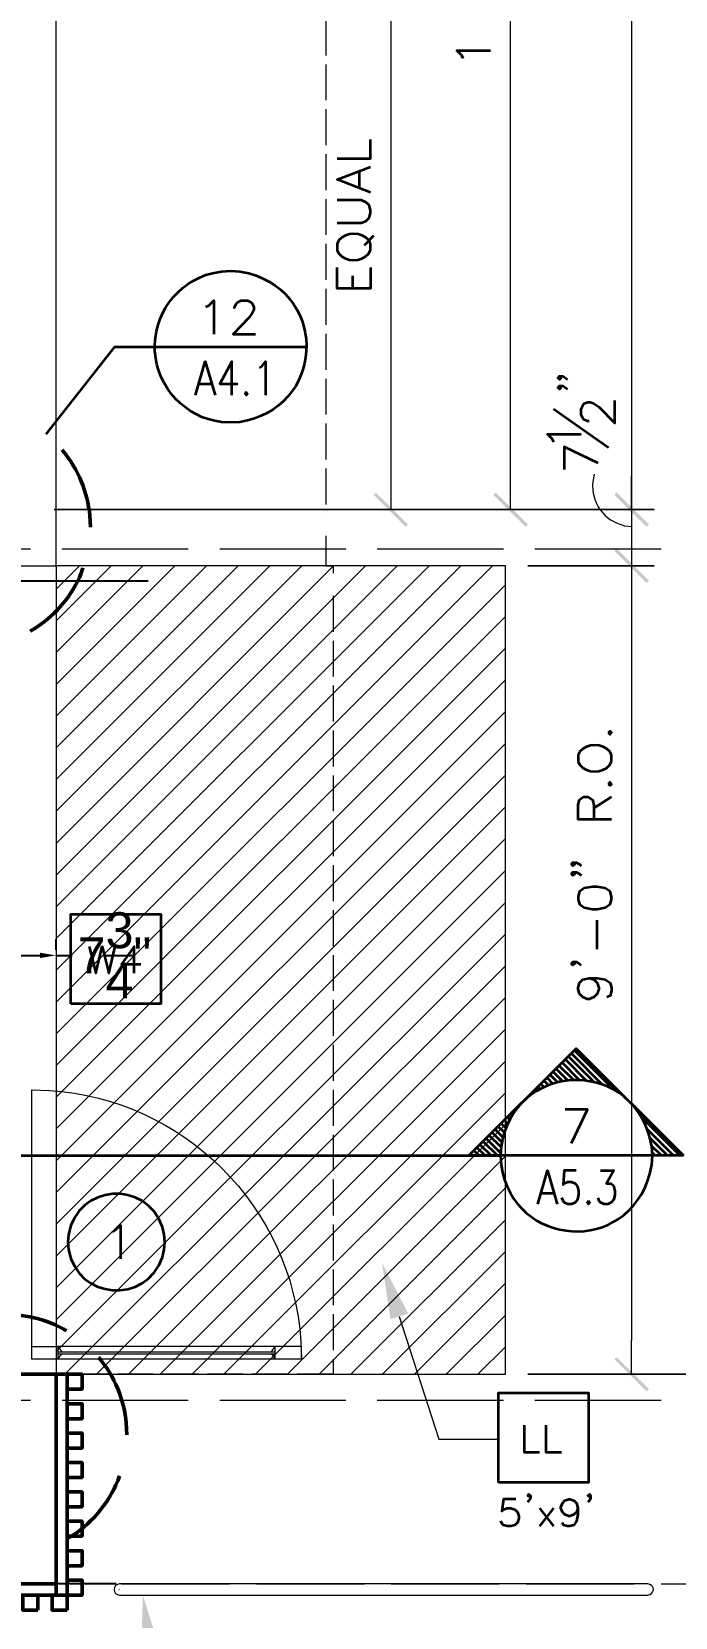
# Model space of a CAD drawing. Header units: inches. Extents: x 5 to 516, y -193 to 129.
# Drawn here: x 270.81 to 277.97, y 37.44 to 55.1 of the extents above; entities that cross this region are included whole.
import ezdxf

# ---------------------------------------------------------------- set-up
doc = ezdxf.new("R2010")
doc.units = ezdxf.units.IN
doc.header["$MEASUREMENT"] = 0
doc.linetypes.add('PDF_IMPORT', pattern=[1, 0.8, -0.2])
for name, color, linetype in [('Highlight', 210, 'Continuous'), ('PDF2_Geometry', 7, 'Continuous'), ('PDF2_Solid Fills', 7, 'Continuous')]:
    doc.layers.add(name, color=color, linetype=linetype)
doc.styles.get("Standard").update_dxf_attribs({"font": 'arial.ttf'})
doc.dimstyles.get("Standard").update_dxf_attribs({"dimtxt": 0.4, "dimasz": 0.18, "dimexe": 0.18, "dimexo": 0.0625, "dimgap": 0.09, "dimtad": 0, "dimtih": 1, "dimtoh": 1, "dimdec": 4, "dimlfac": 12, "dimzin": 0, "dimdsep": 46, "dimlunit": 4, "dimtxsty": 'Standard', "dimcen": 0.09, "dimadec": 3, "dimazin": 0, "dimtfac": 1, "dimtdec": 4, "dimtofl": 0, "dimtmove": 0, "dimatfit": 3, "dimfxl": 1, "dimtolj": 1, "dimtzin": 0, "dimarcsym": 0})

# ---------------------------------------------------------------- blocks, each defined once
blk = doc.blocks.new('*D78')
at = {"layer": 'Defpoints', "color": 0, "transparency": 16777216}
for p in [(270.432, 44.813), (271.079, 44.813), (271.079, 44.813)]:
    blk.add_point(p, dxfattribs=at)
at = {"layer": 'Highlight', "color": 0, "lineweight": -2, "transparency": 16777216}
for p, q in [((270.432, 44.876), (270.432, 44.993)), ((271.079, 44.876), (271.079, 44.993)), ((270.612, 44.813), (270.899, 44.813)), ((271.079, 44.813), (271.259, 44.813))]:
    blk.add_line(p, q, dxfattribs=at)
at = {"layer": 'Highlight', "color": 0, "transparency": 16777216}
for points in [[(270.612, 44.843), (270.612, 44.783), (270.432, 44.813)], [(270.899, 44.843), (270.899, 44.783), (271.079, 44.813)]]:
    blk.add_solid(points, dxfattribs=at)
at = {"layer": 'Highlight', "color": 0, "transparency": 16777216, "insert": (271.729, 44.813), "char_height": 0.4, "attachment_point": 5}
blk.add_mtext('\\A1;7{\\H1x;\\S3/4;}"', dxfattribs=at)
blk = doc.blocks.new('*D95')
at = {"layer": 'Defpoints', "color": 0, "transparency": 16777216}
for p in [(253.136, 38.983), (253.136, 38.983), (271.809, 37.817)]:
    blk.add_point(p, dxfattribs=at)
at = {"layer": 'Highlight', "color": 0, "lineweight": -2, "transparency": 16777216}
for p, q in [((253.199, 38.983), (253.316, 38.983)), ((253.136, 38.803), (253.136, 38.691)), ((253.136, 37.997), (253.136, 38.109)), ((271.746, 37.817), (252.956, 37.817))]:
    blk.add_line(p, q, dxfattribs=at)
at = {"layer": 'Highlight', "color": 0, "transparency": 16777216}
for points in [[(253.106, 38.803), (253.166, 38.803), (253.136, 38.983)], [(253.106, 37.997), (253.166, 37.997), (253.136, 37.817)]]:
    blk.add_solid(points, dxfattribs=at)
at = {"layer": 'Highlight', "color": 0, "transparency": 16777216, "insert": (253.136, 38.4), "char_height": 0.4, "attachment_point": 5}
blk.add_mtext('\\A1;1\'-2"', dxfattribs=at)

msp = doc.modelspace()

# ---------------------------------------------------------------- hatches: boundary and pattern name
at = {"layer": 'PDF2_Solid Fills', "transparency": 33554559}
for points in [[(277.3153501, 49.9667487), (277.2886835, 49.940082), (277.6753502, 49.610082)], [(277.6753512, 49.610083), (277.2886845, 49.9400831), (277.6486846, 49.5834164)], [(277.2886858, 49.3167479), (277.6486835, 48.956749), (277.6753502, 48.9834157), (277.3153524, 49.3434146)]]:
    msp.add_hatch(color=256, dxfattribs=at).paths.add_polyline_path(points)

# ---------------------------------------------------------------- linework, layer by layer
at = {"layer": 'Highlight'}
msp.add_line((268.1420163, 48.9834146), (272.1029178, 48.9834146), dxfattribs=at)
at = {"layer": 'PDF2_Geometry', "linetype": 'PDF_IMPORT', "lineweight": 15, "ltscale": 0.5}
for points in [[(274.0786843, 86.2334209), (274.0786843, 49.7334146)], [(274.1620177, 48.8167479), (274.1620177, 40.1500805), (271.0786841, 40.1500805)]]:
    msp.add_lwpolyline(points, dxfattribs=at)
at = {"layer": 'PDF2_Geometry', "lineweight": 15}
for points in [[(270.4320165, 49.1300812), (270.4386832, 49.1367479), (270.4386832, 49.1434146), (270.4320165, 49.1500812), (270.8086832, 49.1500812), (271.0786832, 49.1500812), (271.0786832, 76.8167501)], [(277.4820168, 76.443415), (277.4820168, 49.7767462)], [(276.1353506, 50.1500813), (276.1353506, 63.1100823)], [(274.8020171, 55.6100818), (274.8020171, 55.9834151), (274.8020171, 49.7767479)], [(276.1353506, 49.7767496), (276.1353506, 50.150083)], [(277.0653501, 50.1700839), (277.0486834, 50.0867506)], [(277.4820168, 49.7767496), (277.4820168, 50.150083)], [(277.4820168, 50.1500813), (277.4820168, 48.4000812)], [(275.0520167, 49.7767496), (271.0586832, 49.7767496), (277.7320173, 49.7767496), (271.0586832, 49.7767496), (276.3853502, 49.7767496)], [(274.0786843, 49.4834146), (274.0786843, 49.1500812), (274.1620177, 49.1500812), (274.1620177, 49.0667479)], [(277.4020168, 49.5967505), (277.4820168, 49.5867505)], [(277.4820168, 49.1500812), (277.4820168, 48.7734146)], [(277.4820168, 48.7734163), (277.4820168, 40.5234157)], [(274.8953501, 40.7934149), (275.3353501, 39.4267481), (276.0020168, 39.4267481)], [(273.4753501, 40.4000805), (273.5153501, 40.4600806)], [(273.5153519, 40.3167472), (273.5153519, 40.4600806)], [(277.4820168, 40.1500805), (277.4820168, 40.5234139)], [(271.098685, 40.4000805), (273.5153519, 40.4000805)], [(271.098685, 40.3767482), (273.5153519, 40.3767482)], [(273.8086852, 40.3167472), (271.098685, 40.3167472), (271.1420183, 40.3767472)], [(273.4753501, 40.3767482), (273.5153501, 40.3167482)], [(277.732018, 40.1500805), (276.3286845, 40.1500805), (279.1786847, 40.1500805), (276.3286845, 40.1500805)], [(277.662018, 37.816747), (271.7853509, 37.816747), (271.7620176, 37.8100803), (271.7420176, 37.796747), (271.7286842, 37.776747), (271.7253509, 37.7534137), (271.7286842, 37.7300803), (271.7420176, 37.7100803), (271.7620176, 37.696747), (271.7853509, 37.6900803)], [(277.6853513, 37.8100821), (277.662018, 37.8167488)], [(271.7853509, 37.7534162), (271.7853509, 37.7567496)], [(271.7853509, 37.6900821), (277.662018, 37.6900821), (277.6853513, 37.6967488)]]:
    msp.add_lwpolyline(points, dxfattribs=at)
at = {"layer": 'PDF2_Geometry', "lineweight": 35}
for points in [[(275.6086849, 54.8000824), (275.5920183, 54.8334157), (275.5386849, 54.8867491), (275.9120183, 54.8867491)], [(274.205351, 53.683417), (274.5786843, 53.683417), (274.5786843, 53.8967503)], [(274.5786844, 53.3067487), (274.205351, 53.450082), (274.5786844, 53.5934153)], [(274.455351, 53.3600832), (274.455351, 53.5400832)], [(274.205351, 52.9700821), (274.4720176, 52.9700821), (274.525351, 52.9867488), (274.5620177, 53.0234154), (274.5786843, 53.0767488), (274.5786843, 53.1100821), (274.5620177, 53.1667488), (274.525351, 53.2000821), (274.4720176, 53.2200821), (274.205351, 53.2200821)], [(274.5086855, 52.7200821), (274.6153522, 52.8267488)], [(274.2220176, 52.7734143), (274.205351, 52.7367477), (274.205351, 52.6634143), (274.2220176, 52.630081), (274.2586843, 52.5934143)], [(274.5786843, 52.6634143), (274.5786843, 52.7367477), (274.5620177, 52.7734143)], [(274.5786844, 52.4700814), (274.5786844, 52.236748), (274.205351, 52.236748), (274.205351, 52.4700814)], [(274.3820172, 52.236748), (274.3820172, 52.3800814)], [(272.7453509, 52.0334162), (272.7786842, 52.0500828), (272.8353509, 52.1034162), (272.8353509, 51.7300828)], [(273.0653498, 52.0167502), (273.0653498, 52.0334168), (273.0853498, 52.0700835), (273.1020165, 52.0867502), (273.1386831, 52.1034169), (273.2086831, 52.1034169), (273.2453498, 52.0867502), (273.2620165, 52.0700835), (273.2786831, 52.0334168), (273.2786831, 51.9967502), (273.2620165, 51.9634168), (273.2253498, 51.9100835), (273.0486831, 51.7300835), (273.2986831, 51.7300835)], [(270.9686851, 50.6167471), (271.7320185, 51.5900805), (272.1786852, 51.5900805), (273.8653521, 51.5900805)], [(272.6320171, 51.0500821), (272.7386838, 51.4267488), (272.8486838, 51.0500821)], [(273.035351, 51.0500837), (273.035351, 51.4267504), (272.9020177, 51.1767504), (273.1020177, 51.1767504)], [(273.3420188, 51.3534167), (273.3686854, 51.3700833), (273.4086854, 51.42675), (273.4086854, 51.0500833)], [(276.6786856, 51.2600837), (276.6953522, 51.2400837), (276.6786856, 51.2234171), (276.6620189, 51.2400837), (276.6786856, 51.2600837), (276.7153522, 51.2600837), (276.7486856, 51.2400837), (276.7686856, 51.2234171)], [(272.6720172, 51.1767504), (272.8053505, 51.1767504)], [(276.6786856, 51.1534146), (276.6953522, 51.1334146), (276.6786856, 51.1167479), (276.6620189, 51.1334146), (276.6786856, 51.1534146), (276.7153522, 51.1534146), (276.7486856, 51.1334146), (276.7686856, 51.1167479)], [(277.2253504, 50.4634155), (276.612017, 50.8934155)], [(277.0086857, 50.7600837), (276.9920191, 50.7600837), (276.9553524, 50.7767504), (276.9386857, 50.793417), (276.9186857, 50.8300837), (276.9186857, 50.903417), (276.9386857, 50.9367504), (276.9553524, 50.9567504), (276.9920191, 50.973417), (277.0253524, 50.973417), (277.0620191, 50.9567504), (277.1153524, 50.9200837), (277.2953524, 50.7400837), (277.2953524, 50.9900837)], [(276.6153514, 50.5267497), (276.5986848, 50.5634163), (276.5453514, 50.6167497), (276.9186848, 50.6167497)], [(277.1086851, 50.2934156), (276.7320184, 50.4734156), (276.7320184, 50.2234156)], [(276.9020173, 47.0800816), (276.8853506, 47.043415), (276.8853506, 46.9700816), (276.9020173, 46.9367483), (276.938684, 46.9000816)], [(277.258684, 46.9700816), (277.258684, 47.043415), (277.2420173, 47.0800816)], [(277.2586858, 46.3267473), (276.8853524, 46.3267473), (276.8853524, 46.4900806), (276.9020191, 46.543414), (276.9186857, 46.5600806), (276.9553524, 46.5767473), (276.9920191, 46.5767473), (277.0253524, 46.5600806), (277.0453524, 46.543414), (277.0620191, 46.4900806), (277.0620191, 46.3267473)], [(277.0620169, 46.4534156), (277.2586836, 46.5767489)], [(276.8286846, 45.8467464), (276.8486846, 45.8267464), (276.8286846, 45.8100798), (276.8120179, 45.8267464), (276.8286846, 45.8467464), (276.8653512, 45.8467464), (276.9020179, 45.8267464), (276.9186846, 45.8100798)], [(276.8286846, 45.7400807), (276.8486846, 45.7200807), (276.8286846, 45.703414), (276.8120179, 45.7200807), (276.8286846, 45.7400807), (276.8653512, 45.7400807), (276.9020179, 45.7200807), (276.9186846, 45.703414)], [(277.0986855, 44.8834149), (277.0986855, 45.2034149)], [(271.4486843, 44.9134137), (271.5220177, 44.6134137), (271.5920177, 44.9134137), (271.665351, 44.6134137), (271.735351, 44.9134137)], [(271.9486844, 44.6134137), (271.9486844, 44.9134137), (271.805351, 44.7134137), (272.0220177, 44.7134137)], [(276.8286846, 44.7400806), (276.8486846, 44.7200806), (276.8286846, 44.703414), (276.8120179, 44.7200806), (276.8286846, 44.7400806), (276.8653512, 44.7400806), (276.9020179, 44.7200806), (276.9186846, 44.703414)], [(277.0086857, 44.5600812), (277.0620191, 44.5434145), (277.0986857, 44.5067478), (277.1153524, 44.4534145), (277.1153524, 44.4367478), (277.0986857, 44.3834145), (277.0620191, 44.3467478), (277.0086857, 44.3267478), (276.9920191, 44.3267478), (276.9386857, 44.3467478), (276.9020191, 44.3834145), (276.8853524, 44.4367478), (276.8853524, 44.4534145), (276.9020191, 44.5067478), (276.9386857, 44.5434145), (277.0086857, 44.5600812), (277.0986857, 44.5600812), (277.1886858, 44.5434145), (277.2420191, 44.5067478), (277.2586858, 44.4534145), (277.2586858, 44.4167478), (277.2420191, 44.3634145), (277.2053524, 44.3467478)], [(277.7120186, 42.5834134), (276.0220184, 42.5834134), (275.6720184, 42.5834134), (276.8653518, 43.7767468), (278.0586853, 42.5834134)], [(276.9020166, 43.4234132), (276.7086833, 43.6200799)], [(276.9786836, 43.4167468), (276.7453502, 43.6534135)], [(277.0620169, 43.403414), (276.7786835, 43.6867473)], [(277.1586847, 43.3734152), (276.812018, 43.7200819)], [(277.2820181, 43.3167474), (276.8453514, 43.7534142)], [(276.6053518, 43.3834148), (276.5420185, 43.4500815)], [(276.6586847, 43.4000808), (276.5753514, 43.4834141)], [(276.7153508, 43.4100804), (276.6086841, 43.5167471)], [(276.7720185, 43.4200834), (276.6420185, 43.5500834)], [(276.835351, 43.4267498), (276.675351, 43.5834164)], [(276.3820174, 43.2700827), (276.3720174, 43.2800827)], [(276.4220175, 43.2967483), (276.4053508, 43.3134149)], [(276.4653507, 43.3234138), (276.4386841, 43.3467472)], [(276.5086857, 43.3467462), (276.472019, 43.3800796)], [(276.5553505, 43.3667488), (276.5086838, 43.4167488)], [(276.1786855, 43.0667474), (276.1686855, 43.0767474)], [(276.2053511, 43.1067492), (276.2020178, 43.1100825)], [(276.2386848, 43.1434144), (276.2353515, 43.1434144)], [(276.3053504, 43.2100817), (276.3053504, 43.2134151)], [(276.342019, 43.2434137), (276.3386857, 43.246747)], [(276.8120169, 42.7234145), (276.9920169, 43.0967478), (276.7420169, 43.0967478)], [(276.06535, 42.8434164), (275.9986833, 42.9067497)], [(276.0820177, 42.8934144), (276.0320177, 42.940081)], [(276.1020186, 42.9400825), (276.0686853, 42.9767492)], [(276.125351, 42.9834141), (276.1020176, 43.0100808)], [(276.1520166, 43.0267491), (276.1353499, 43.0434157)], [(278.0186854, 42.5834134), (277.6020187, 43.0000801)], [(275.9886848, 42.5834134), (275.8286848, 42.7400801)], [(276.0220184, 42.6134156), (275.8653518, 42.7734156)], [(276.0286848, 42.6767497), (275.8986848, 42.8067497)], [(276.0386844, 42.7334141), (275.9320178, 42.8400807)], [(276.048684, 42.7900818), (275.9653507, 42.8734152)], [(277.9486849, 42.5834134), (277.6586848, 42.8734134)], [(277.685351, 42.38008), (277.705351, 42.48008), (277.7120176, 42.5834134), (277.705351, 42.6834134), (277.685351, 42.7834134)], [(277.8820175, 42.5834134), (277.6886842, 42.7767467)], [(269.13535, 42.5834134), (276.0220172, 42.5834134)], [(275.7853512, 42.5834134), (275.7286845, 42.6367467)], [(275.8520186, 42.5834134), (275.7620186, 42.6700801)], [(275.9186842, 42.5834134), (275.7953509, 42.7034134)], [(276.0286842, 42.6834134), (276.0220175, 42.5834134), (276.0286842, 42.48008)], [(277.8153502, 42.5834134), (277.7020168, 42.6934134)], [(277.7453513, 42.5834134), (277.7086846, 42.62008)], [(278.0586838, 42.5834134), (277.7120171, 42.5834134)], [(276.4386851, 42.043415), (276.5453518, 42.4167483), (276.6520185, 42.043415)], [(276.8653514, 42.4167467), (276.7320181, 42.4167467), (276.7186848, 42.2567467), (276.7320181, 42.2734134), (276.7720181, 42.2934134), (276.8120181, 42.2934134), (276.8520181, 42.2734134), (276.8786848, 42.24008), (276.8920181, 42.1867467), (276.8920181, 42.15008), (276.8786848, 42.0967467), (276.8520181, 42.06008), (276.8120181, 42.0434133), (276.7720181, 42.0434133), (276.7320181, 42.06008), (276.7186848, 42.08008), (276.7053514, 42.1134133)], [(277.1353506, 42.4167467), (277.2820173, 42.4167467), (277.2020173, 42.2734134), (277.2420173, 42.2734134), (277.268684, 42.2567467), (277.2820173, 42.24008), (277.2953507, 42.1867467), (277.2953507, 42.15008), (277.2820173, 42.0967467), (277.2553507, 42.06008), (277.2153507, 42.0434133), (277.1753507, 42.0434133), (277.1353506, 42.06008), (277.1220173, 42.08008), (277.108684, 42.1134133)], [(276.4786835, 42.1667467), (276.6120169, 42.1667467)], [(271.2186841, 41.7067485), (271.2120174, 41.6200819), (271.2186841, 41.5367485)], [(271.7053508, 41.7367472), (271.7420174, 41.7567472), (271.7953508, 41.8100805), (271.7953508, 41.4334138)], [(272.2620175, 41.4534152), (272.2820175, 41.5367485), (272.2886841, 41.6200819), (272.2820175, 41.7067485), (272.2620175, 41.7867485)], [(276.2853513, 39.5834131), (276.2853513, 39.2834131), (276.4586846, 39.2834131)], [(276.5286849, 39.5834131), (276.5286849, 39.2834131), (276.7020182, 39.2834131)], [(276.1953515, 38.7567461), (276.0553515, 38.7567461), (276.0386848, 38.6267461), (276.0553515, 38.6434128), (276.0953515, 38.6567461), (276.1386849, 38.6567461), (276.1820182, 38.6434128), (276.2120182, 38.6134128), (276.2253515, 38.5700795), (276.2253515, 38.5434128), (276.2120182, 38.5000794), (276.1820182, 38.4700794), (276.1386849, 38.4567461), (276.0953515, 38.4567461), (276.0553515, 38.4700794), (276.0386848, 38.4867461), (276.0253515, 38.5134128)], [(276.3553518, 38.8000811), (276.3386851, 38.7867478), (276.3253518, 38.8000811), (276.3386851, 38.8134144), (276.3553518, 38.8000811), (276.3553518, 38.7700811), (276.3386851, 38.7434144), (276.3253518, 38.7267478)], [(276.8820174, 38.6567468), (276.8686841, 38.6134135), (276.8386841, 38.5867468), (276.7953508, 38.5700801), (276.7820174, 38.5700801), (276.7386841, 38.5867468), (276.7120174, 38.6134135), (276.6953508, 38.6567468), (276.6953508, 38.6700801), (276.7120174, 38.7134135), (276.7386841, 38.7434135), (276.7820174, 38.7567468), (276.7953508, 38.7567468), (276.8386841, 38.7434135), (276.8686841, 38.7134135), (276.8820174, 38.6567468), (276.8820174, 38.5867468), (276.8686841, 38.5134135), (276.8386841, 38.4700801), (276.7953508, 38.4567468), (276.7686841, 38.4567468), (276.7253508, 38.4700801), (276.7120174, 38.5000801)], [(277.0253517, 38.8000811), (277.0120184, 38.7867478), (276.9953517, 38.8000811), (277.0120184, 38.8134144), (277.0253517, 38.8000811), (277.0253517, 38.7700811), (277.0120184, 38.7434144), (276.9953517, 38.7267478)], [(276.4553511, 38.6567468), (276.6120178, 38.4567468)], [(276.6120182, 38.6567468), (276.4553515, 38.4567468)]]:
    msp.add_lwpolyline(points, dxfattribs=at)
msp.add_lwpolyline([(273.1220182, 50.7500835), (273.0220182, 50.74675), (272.9186849, 50.7500835, -0.8300836646), (272.8186849, 52.4100835), (272.9186849, 52.4267502), (273.0220182, 52.4334169), (273.1220182, 52.4267502), (273.2220182, 52.4100835)], format="xyb", dxfattribs=at)
for points in [[(273.1953513, 51.0867506), (273.1820179, 51.0667506), (273.1953513, 51.050084), (273.2086846, 51.0667506)], [(277.2220172, 47.2934154), (277.2420172, 47.2734154), (277.2586839, 47.2934154), (277.2420172, 47.3100821)], [(277.2220172, 46.7200816), (277.2420172, 46.7034149), (277.2586839, 46.7200816), (277.2420172, 46.7400816)], [(276.8853506, 45.4367495), (276.9020173, 45.3834162), (276.9553506, 45.3467495), (277.0453506, 45.3267495), (277.098684, 45.3267495), (277.188684, 45.3467495), (277.2420173, 45.3834162), (277.258684, 45.4367495), (277.258684, 45.4700829), (277.2420173, 45.5234162), (277.188684, 45.5600829), (277.098684, 45.5767495), (277.0453506, 45.5767495), (276.9553506, 45.5600829), (276.9020173, 45.5234162), (276.8853506, 45.4700829)], [(271.2453508, 44.273416), (271.2453508, 45.273416), (272.2453509, 45.273416), (272.2453509, 44.273416)], [(277.0020176, 42.0800801), (276.9886843, 42.0600801), (277.0020176, 42.0434135), (277.015351, 42.0600801)], [(276.0020176, 38.9434154), (276.0020176, 39.9434155), (277.0020176, 39.9434155), (277.0020176, 38.9434154)]]:
    msp.add_lwpolyline(points, close=True, dxfattribs=at)
at = {"layer": 'PDF2_Geometry', "lineweight": 50}
for points in [[(271.4620171, 49.5800807), (271.4553505, 49.7100808, 0.1474441251), (271.1553504, 50.4300808), (271.1453504, 50.4400808)], [(270.7920172, 48.4234136), (270.8653506, 48.4667469, 0.1473206414), (271.3586839, 49.066747), (271.3786839, 49.126747)], [(271.1953511, 40.6334146), (271.1586845, 40.6567479, 0.1458818379), (270.3953511, 40.8067479), (270.295351, 40.7934146)], [(271.1986843, 38.316747), (271.2720177, 38.3600804, 0.1467838222), (271.765351, 38.9634138), (271.785351, 39.0200804)]]:
    msp.add_lwpolyline(points, format="xyb", dxfattribs=at)
at = {"layer": 'PDF2_Geometry', "linetype": 'PDF_IMPORT', "lineweight": 15, "ltscale": 1.753333}
for points in [[(281.3153504, 49.3367505), (268.0586829, 49.3367505)], [(281.3153504, 39.8567489), (268.0586829, 39.8567489)]]:
    msp.add_lwpolyline(points, dxfattribs=at)
at = {"layer": 'PDF2_Geometry', "color": 253, "lineweight": 15, "true_color": 0xb3b3b3}
for points in [[(271.0786841, 48.1834165), (272.0453509, 49.1500833)], [(271.0786841, 46.770083), (273.4586843, 49.1500831)], [(271.0786841, 45.3534162), (274.8753509, 49.1500829)], [(271.0786841, 48.5367491), (271.6920175, 49.1500825)], [(271.0786841, 47.1234155), (273.1053509, 49.1500823)], [(271.0786841, 45.7067487), (274.5220177, 49.1500823)], [(271.0786841, 44.2934151), (275.9353511, 49.1500821)], [(271.0786841, 48.8900816), (271.3386841, 49.1500817)], [(271.0786841, 47.4767481), (272.7520176, 49.1500816)], [(271.0786841, 46.0600813), (274.1653511, 49.1500815)], [(271.0786841, 44.6467477), (275.5820177, 49.1500813)], [(271.0786841, 47.8300806), (272.3986842, 49.1500807)], [(271.0786841, 46.416747), (273.8120177, 49.1500806)], [(271.0786841, 45.0000802), (275.2286843, 49.1500804)], [(271.0786841, 43.9400826), (276.0786845, 48.940083)], [(271.0786841, 43.58675), (276.0786845, 48.5867504)], [(271.0786841, 43.2334141), (276.0786845, 48.2334145)], [(271.0786841, 42.8800816), (276.0786845, 47.880082)], [(271.0786841, 42.526749), (276.0786845, 47.5267494)], [(271.0786841, 42.1734131), (276.0786845, 47.1734135)], [(271.0786841, 41.8200805), (276.0786845, 46.8200809)], [(271.0786841, 41.4634148), (276.0786845, 46.4667484)], [(271.0786841, 41.1100822), (276.0786845, 46.1134159)], [(271.0786841, 40.7567463), (276.0786845, 45.7567467)], [(271.0786841, 40.4034137), (276.0786845, 45.4034141)], [(271.1753519, 40.1500805), (276.0786858, 45.0500808)], [(271.5286845, 40.1500805), (276.078685, 44.6967473)], [(271.8853502, 40.1500805), (276.0786841, 44.3434144)], [(272.2386845, 40.1500805), (276.0786849, 43.990081)], [(272.5920187, 40.1500805), (276.0786856, 43.6367474)], [(272.9453513, 40.1500805), (276.078685, 43.2834142)], [(273.2986838, 40.1500805), (276.0786841, 42.9300808)], [(273.6520164, 40.1500805), (276.0786832, 42.5767474)], [(274.0053506, 40.1500805), (276.0786841, 42.223414)], [(274.3586848, 40.1500805), (276.0786849, 41.8700806)], [(274.7120174, 40.1500805), (276.0786842, 41.5167473)], [(275.0653499, 40.1500805), (276.0786834, 41.1634139)], [(275.4186842, 40.1500805), (276.0786842, 40.8067472)], [(275.7720184, 40.1500805), (276.0786851, 40.4534139)]]:
    msp.add_lwpolyline(points, dxfattribs=at)
at = {"layer": 'PDF2_Geometry', "lineweight": 15}
for points in [[(271.0786841, 49.1500812), (271.0786841, 40.1500805), (276.0786845, 40.1500805), (276.0786845, 49.1500812)], [(277.732018, 49.1500812), (276.3286845, 49.1500812)], [(271.098685, 40.4600806), (271.098685, 40.3167472), (270.808685, 40.3167472), (270.808685, 40.4600806)]]:
    msp.add_lwpolyline(points, close=True, dxfattribs=at)
msp.add_lwpolyline([(270.8086832, 40.4600807), (270.8086832, 43.3167474), (271.0053499, 43.3100808, -0.3758045143), (273.8020168, 40.5134139), (273.8086834, 40.3167472), (273.8086852, 40.4600815), (271.098685, 40.4600815), (271.1420183, 40.4000815)], format="xyb", dxfattribs=at)
at = {"layer": 'PDF2_Geometry', "lineweight": 50}
for points in [[(271.5620177, 40.3234143), (271.5520177, 40.3367476)], [(271.0786841, 40.1500805), (270.4120174, 40.1500805)], [(271.865351, 39.4734142), (271.8586844, 39.6067476)]]:
    msp.add_lwpolyline(points, dxfattribs=at)
at = {"layer": 'PDF2_Geometry', "linetype": 'PDF_IMPORT', "lineweight": 50, "ltscale": 6}
msp.add_lwpolyline([(271.0786841, 40.1500805), (271.0786841, 37.816747), (254.0786811, 37.816747), (225.7020105, 38.9834163), (239.7953446, 38.9834163)], dxfattribs=at)
at = {"layer": 'PDF2_Geometry', "lineweight": 50}
for points in [[(271.2020175, 40.1500822), (271.2020175, 37.6900821), (271.0786842, 37.6900821), (271.0786842, 40.1500822)], [(271.2020175, 40.1500805), (271.2020175, 39.9834138), (271.3686842, 39.9834138), (271.3686842, 40.1500805)], [(271.2020175, 39.8200804), (271.2020175, 39.6534137), (271.3686842, 39.6534137), (271.3686842, 39.8200804)], [(271.2020175, 39.4934134), (271.2020175, 39.3267467), (271.3686842, 39.3267467), (271.3686842, 39.4934134)], [(271.2020175, 39.1667464), (271.2020175, 39.0000798), (271.3686842, 39.0000798), (271.3686842, 39.1667464)], [(271.2020175, 38.8400795), (271.2020175, 38.6734128), (271.3686842, 38.6734128), (271.3686842, 38.8400795)], [(271.2020175, 38.5134125), (271.2020175, 38.3467458), (271.3686842, 38.3467458), (271.3686842, 38.5134125)], [(271.2020175, 38.1834157), (271.2020175, 38.0167491), (271.3686842, 38.0167491), (271.3686842, 38.1834157)], [(271.0786841, 37.816747), (271.0786841, 37.6900803), (268.7453506, 37.6900803), (268.7453506, 37.816747)], [(271.2020175, 37.8567488), (271.2020175, 37.6900821), (271.3686842, 37.6900821), (271.3686842, 37.8567488)], [(270.8753506, 37.5234154), (270.8753506, 37.6900821), (270.7086839, 37.6900821), (270.7086839, 37.5234154)], [(271.2020175, 37.5234154), (271.2020175, 37.6900821), (271.0353508, 37.6900821), (271.0353508, 37.5234154)]]:
    msp.add_lwpolyline(points, close=True, dxfattribs=at)
at = {"layer": 'PDF2_Geometry', "linetype": 'PDF_IMPORT', "lineweight": 15, "ltscale": 1.5}
msp.add_lwpolyline([(271.8086833, 37.816747), (281.3153505, 37.816747)], dxfattribs=at)
at = {"layer": 'PDF2_Geometry', "lineweight": 35}
for points in [[(274.5620177, 52.7734143), (274.4779065, 52.8703588), (274.3066843, 52.8741921), (274.2220176, 52.7734143)], [(274.2586843, 52.5934143), (274.3574065, 52.5244699), (274.5294065, 52.5441365), (274.5786843, 52.6634143)], [(273.2220182, 52.4100835), (274.1310738, 52.1544724), (274.0542405, 50.8944723), (273.1220182, 50.7500835)], [(277.2420173, 47.0800816), (277.1579062, 47.1770261), (276.986684, 47.1808594), (276.9020173, 47.0800816)], [(276.938684, 46.9000816), (277.0374062, 46.8311372), (277.2094062, 46.8508038), (277.258684, 46.9700816)], [(277.685351, 42.7834134), (277.4367398, 43.6906912), (276.1696286, 43.6133579), (276.0286842, 42.6834134)], [(276.0286842, 42.48008), (276.1696286, 41.5501355), (277.4367398, 41.4728022), (277.685351, 42.38008)], [(272.2620175, 41.7867485), (272.0821841, 42.3227486), (271.3161284, 42.2649153), (271.2186841, 41.7067485)], [(271.2186841, 41.5367485), (271.3127952, 40.9781929), (272.0811841, 40.9200263), (272.2620175, 41.4534152)]]:
    msp.add_open_spline(points, degree=3, dxfattribs=at)
at = {"layer": 'PDF2_Geometry', "lineweight": 15}
for points in [[(277.0486834, 50.0867506), (277.0280723, 49.8521394), (277.1744612, 49.6524728), (277.4020168, 49.5967505)], [(277.6853513, 37.6967488), (277.7376291, 37.7225821), (277.7376291, 37.7842488), (277.6853513, 37.8100821)]]:
    msp.add_open_spline(points, degree=3, dxfattribs=at)
at = {"layer": 'PDF2_Geometry', "lineweight": 50}
msp.add_open_spline([(271.8586844, 39.6067476), (271.8444066, 39.8443031), (271.7210733, 40.1460254), (271.5620177, 40.3234143)], degree=3, dxfattribs=at)
at = {"layer": 'PDF2_Solid Fills', "lineweight": 35, "transparency": 33554559}
for points in [[(274.6353504, 49.9667487), (274.6120171, 49.940082), (274.9953505, 49.610082)], [(275.9686839, 49.9667487), (275.9453506, 49.940082), (276.3286839, 49.610082)], [(274.6120181, 49.9400831), (274.9953514, 49.610083), (274.9686848, 49.5834164)], [(275.9453515, 49.9400831), (276.3286849, 49.610083), (276.3020182, 49.5834164)], [(274.7986839, 40.7600829), (274.7053506, 41.3900829), (274.9953506, 40.8267496)], [(277.3153501, 40.3400796), (277.2886835, 40.3167463), (277.6753502, 39.9834129)], [(277.2886845, 40.3167472), (277.6753512, 39.9834138), (277.6486846, 39.9567472)], [(272.2320164, 37.0867495), (272.0453497, 37.6900829), (272.0253497, 37.0567495)]]:
    msp.add_solid(points, dxfattribs=at)

# ---------------------------------------------------------------- dimensions: what is measured, and where the dimension line sits
at = {"layer": 'Highlight'}
for base, p1, p2, angle, picture, middle in [((271.0786841, 44.8133554), (270.4320183, 44.8133554), (271.0786841, 44.8133554), 180, '*D78', (271.7286295, 44.8133554)), ((253.1362605, 38.9834138), (271.8086833, 37.816747), (253.1362605, 38.9834138), 90, '*D95', (253.1362605, 38.4000804))]:
    dim = msp.add_linear_dim(base=base, p1=p1, p2=p2, angle=angle, dimstyle='Standard', dxfattribs=at)
    dim.commit()
    dim.dimension.update_dxf_attribs({"geometry": picture, "text_midpoint": middle})

doc.saveas('drawing.dxf')
